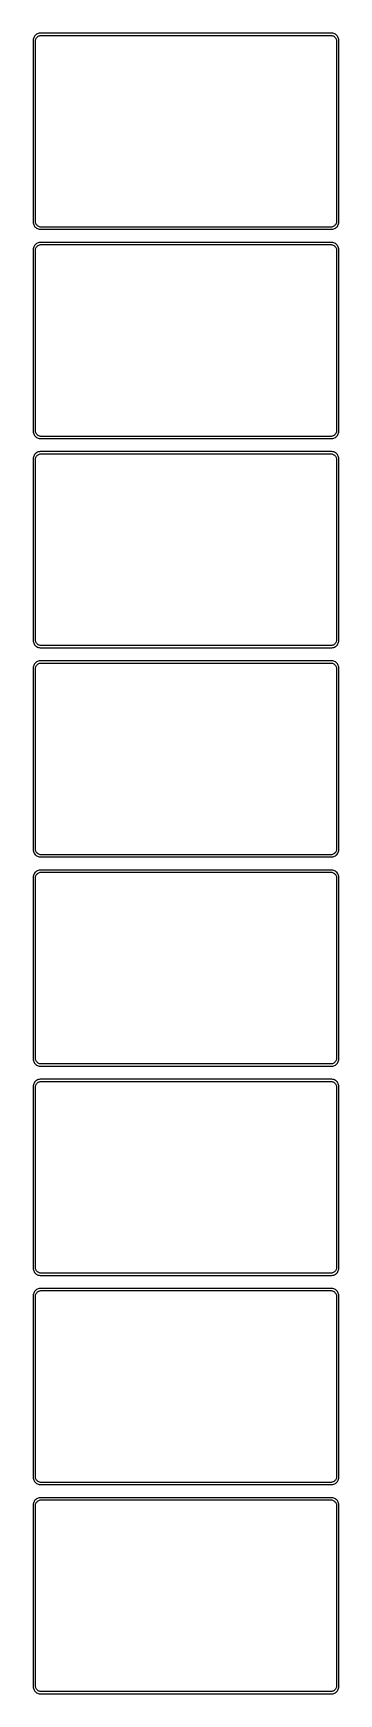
# Model space of a CAD drawing. Header units: metres. Extents: x -105 to 105, y 2093 to 4243.
# Drawn here: x -105 to 105, y 3101 to 4243 of the extents above; entities that cross this region are included whole.
import ezdxf

# ---------------------------------------------------------------- set-up
doc = ezdxf.new("R2010")
doc.units = ezdxf.units.M

msp = doc.modelspace()

# ---------------------------------------------------------------- linework, layer by layer
for p, q in [((-104.382, 4240.91), (-104.649, 4240.34)), ((-104.045, 4241.44), (-104.382, 4240.91)), ((-103.645, 4241.92), (-104.045, 4241.44)), ((-103.187, 4242.35), (-103.645, 4241.92)), ((-102.679, 4242.72), (-103.187, 4242.35)), ((-102.736, 4240.35), (-102.416, 4240.74)), ((-102.129, 4243.02), (-102.679, 4242.72)), ((-102.416, 4240.74), (-102.05, 4241.08)), ((-101.545, 4243.26), (-102.129, 4243.02)), ((-102.05, 4241.08), (-101.643, 4241.38)), ((-101.643, 4241.38), (-101.203, 4241.62)), ((-100.937, 4243.41), (-101.545, 4243.26)), ((-101.203, 4241.62), (-100.736, 4241.8)), ((-100.314, 4243.49), (-100.937, 4243.41)), ((-100.736, 4241.8), (-100.25, 4241.93)), ((100.314, 4243.49), (-100.314, 4243.49)), ((-100.25, 4241.93), (-99.7512, 4241.99)), ((-99.7512, 4241.99), (99.7512, 4241.99)), ((99.7512, 4241.99), (100.25, 4241.93)), ((100.25, 4241.93), (100.736, 4241.8)), ((100.937, 4243.41), (100.314, 4243.49)), ((100.736, 4241.8), (101.203, 4241.62)), ((101.545, 4243.26), (100.937, 4243.41)), ((101.203, 4241.62), (101.643, 4241.38)), ((102.129, 4243.02), (101.545, 4243.26)), ((101.643, 4241.38), (102.05, 4241.08)), ((102.05, 4241.08), (102.416, 4240.74)), ((102.679, 4242.72), (102.129, 4243.02)), ((102.416, 4240.74), (102.736, 4240.35)), ((103.187, 4242.35), (102.679, 4242.72)), ((103.645, 4241.92), (103.187, 4242.35)), ((104.045, 4241.44), (103.645, 4241.92)), ((104.382, 4240.91), (104.045, 4241.44)), ((104.649, 4240.34), (104.382, 4240.91)), ((-104.961, 4239.13), (-105, 4238.5)), ((-105, 4238.5), (-105, 4113.5)), ((-104.843, 4239.74), (-104.961, 4239.13)), ((-104.649, 4240.34), (-104.843, 4239.74)), ((-103.5, 4238), (-103.468, 4238.5)), ((-103.5, 4114), (-103.5, 4238)), ((-103.468, 4238.5), (-103.374, 4238.99)), ((-103.374, 4238.99), (-103.219, 4239.47)), ((-103.219, 4239.47), (-103.005, 4239.93)), ((-103.005, 4239.93), (-102.736, 4240.35)), ((102.736, 4240.35), (103.005, 4239.93)), ((103.005, 4239.93), (103.219, 4239.47)), ((103.219, 4239.47), (103.374, 4238.99)), ((103.374, 4238.99), (103.468, 4238.5)), ((103.468, 4238.5), (103.5, 4238)), ((103.5, 4238), (103.5, 4114)), ((104.843, 4239.74), (104.649, 4240.34)), ((104.961, 4239.13), (104.843, 4239.74)), ((105, 4238.5), (104.961, 4239.13)), ((105, 4113.5), (105, 4238.5)), ((-105, 4113.5), (-104.961, 4112.87)), ((-104.961, 4112.87), (-104.843, 4112.26)), ((-104.843, 4112.26), (-104.649, 4111.66)), ((-104.649, 4111.66), (-104.382, 4111.09)), ((-104.382, 4111.09), (-104.045, 4110.56)), ((-104.045, 4110.56), (-103.645, 4110.08)), ((-103.645, 4110.08), (-103.187, 4109.65)), ((-103.468, 4113.5), (-103.5, 4114)), ((-103.374, 4113.01), (-103.468, 4113.5)), ((-103.219, 4112.53), (-103.374, 4113.01)), ((-103.005, 4112.07), (-103.219, 4112.53)), ((-103.187, 4109.65), (-102.679, 4109.28)), ((-102.736, 4111.65), (-103.005, 4112.07)), ((-102.416, 4111.26), (-102.736, 4111.65)), ((-102.679, 4109.28), (-102.129, 4108.98)), ((-102.05, 4110.92), (-102.416, 4111.26)), ((-102.129, 4108.98), (-101.545, 4108.74)), ((-101.643, 4110.62), (-102.05, 4110.92)), ((-101.203, 4110.38), (-101.643, 4110.62)), ((-101.545, 4108.74), (-100.937, 4108.59)), ((-100.736, 4110.2), (-101.203, 4110.38)), ((-100.937, 4108.59), (-100.314, 4108.51)), ((-100.25, 4110.07), (-100.736, 4110.2)), ((-100.314, 4108.51), (100.314, 4108.51)), ((-99.7512, 4110.01), (-100.25, 4110.07)), ((99.7512, 4110.01), (-99.7512, 4110.01)), ((100.25, 4110.07), (99.7512, 4110.01)), ((100.736, 4110.2), (100.25, 4110.07)), ((100.314, 4108.51), (100.937, 4108.59)), ((101.203, 4110.38), (100.736, 4110.2)), ((100.937, 4108.59), (101.545, 4108.74)), ((101.643, 4110.62), (101.203, 4110.38)), ((101.545, 4108.74), (102.129, 4108.98)), ((102.05, 4110.92), (101.643, 4110.62)), ((102.416, 4111.26), (102.05, 4110.92)), ((102.129, 4108.98), (102.679, 4109.28)), ((102.736, 4111.65), (102.416, 4111.26)), ((102.679, 4109.28), (103.187, 4109.65)), ((103.005, 4112.07), (102.736, 4111.65)), ((103.219, 4112.53), (103.005, 4112.07)), ((103.187, 4109.65), (103.645, 4110.08)), ((103.374, 4113.01), (103.219, 4112.53)), ((103.468, 4113.5), (103.374, 4113.01)), ((103.5, 4114), (103.468, 4113.5)), ((103.645, 4110.08), (104.045, 4110.56)), ((104.045, 4110.56), (104.382, 4111.09)), ((104.382, 4111.09), (104.649, 4111.66)), ((104.649, 4111.66), (104.843, 4112.26)), ((104.843, 4112.26), (104.961, 4112.87)), ((104.961, 4112.87), (105, 4113.5)), ((-104.961, 4095.13), (-105, 4094.5)), ((-105, 4094.5), (-105, 3969.5)), ((-104.843, 4095.74), (-104.961, 4095.13)), ((-104.649, 4096.34), (-104.843, 4095.74)), ((-104.382, 4096.91), (-104.649, 4096.34)), ((-104.045, 4097.44), (-104.382, 4096.91)), ((-103.645, 4097.92), (-104.045, 4097.44)), ((-103.187, 4098.35), (-103.645, 4097.92)), ((-103.5, 4094), (-103.468, 4094.5)), ((-103.5, 3970), (-103.5, 4094)), ((-103.468, 4094.5), (-103.374, 4094.99)), ((-103.374, 4094.99), (-103.219, 4095.47)), ((-103.219, 4095.47), (-103.005, 4095.93)), ((-102.679, 4098.72), (-103.187, 4098.35)), ((-103.005, 4095.93), (-102.736, 4096.35)), ((-102.736, 4096.35), (-102.416, 4096.74)), ((-102.129, 4099.02), (-102.679, 4098.72)), ((-102.416, 4096.74), (-102.05, 4097.08)), ((-101.545, 4099.26), (-102.129, 4099.02)), ((-102.05, 4097.08), (-101.643, 4097.38)), ((-101.643, 4097.38), (-101.203, 4097.62)), ((-100.937, 4099.41), (-101.545, 4099.26)), ((-101.203, 4097.62), (-100.736, 4097.8)), ((-100.314, 4099.49), (-100.937, 4099.41)), ((-100.736, 4097.8), (-100.25, 4097.93)), ((100.314, 4099.49), (-100.314, 4099.49)), ((-100.25, 4097.93), (-99.7512, 4097.99)), ((-99.7512, 4097.99), (99.7512, 4097.99)), ((99.7512, 4097.99), (100.25, 4097.93)), ((100.25, 4097.93), (100.736, 4097.8)), ((100.937, 4099.41), (100.314, 4099.49)), ((100.736, 4097.8), (101.203, 4097.62)), ((101.545, 4099.26), (100.937, 4099.41)), ((101.203, 4097.62), (101.643, 4097.38)), ((102.129, 4099.02), (101.545, 4099.26)), ((101.643, 4097.38), (102.05, 4097.08)), ((102.05, 4097.08), (102.416, 4096.74)), ((102.679, 4098.72), (102.129, 4099.02)), ((102.416, 4096.74), (102.736, 4096.35)), ((103.187, 4098.35), (102.679, 4098.72)), ((102.736, 4096.35), (103.005, 4095.93)), ((103.005, 4095.93), (103.219, 4095.47)), ((103.645, 4097.92), (103.187, 4098.35)), ((103.219, 4095.47), (103.374, 4094.99)), ((103.374, 4094.99), (103.468, 4094.5)), ((103.468, 4094.5), (103.5, 4094)), ((103.5, 4094), (103.5, 3970)), ((104.045, 4097.44), (103.645, 4097.92)), ((104.382, 4096.91), (104.045, 4097.44)), ((104.649, 4096.34), (104.382, 4096.91)), ((104.843, 4095.74), (104.649, 4096.34)), ((104.961, 4095.13), (104.843, 4095.74)), ((105, 4094.5), (104.961, 4095.13)), ((105, 3969.5), (105, 4094.5)), ((-105, 3969.5), (-104.961, 3968.87)), ((-104.961, 3968.87), (-104.843, 3968.26)), ((-104.843, 3968.26), (-104.649, 3967.66)), ((-104.649, 3967.66), (-104.382, 3967.09)), ((-104.382, 3967.09), (-104.045, 3966.56)), ((-104.045, 3966.56), (-103.645, 3966.08)), ((-103.468, 3969.5), (-103.5, 3970)), ((-103.374, 3969.01), (-103.468, 3969.5)), ((-103.219, 3968.53), (-103.374, 3969.01)), ((-103.005, 3968.07), (-103.219, 3968.53)), ((-102.736, 3967.65), (-103.005, 3968.07)), ((-102.416, 3967.26), (-102.736, 3967.65)), ((-102.05, 3966.92), (-102.416, 3967.26)), ((-101.643, 3966.62), (-102.05, 3966.92)), ((-101.203, 3966.38), (-101.643, 3966.62)), ((-100.736, 3966.2), (-101.203, 3966.38)), ((-100.25, 3966.07), (-100.736, 3966.2)), ((100.736, 3966.2), (100.25, 3966.07)), ((101.203, 3966.38), (100.736, 3966.2)), ((101.643, 3966.62), (101.203, 3966.38)), ((102.05, 3966.92), (101.643, 3966.62)), ((102.416, 3967.26), (102.05, 3966.92)), ((102.736, 3967.65), (102.416, 3967.26)), ((103.005, 3968.07), (102.736, 3967.65)), ((103.219, 3968.53), (103.005, 3968.07)), ((103.374, 3969.01), (103.219, 3968.53)), ((103.468, 3969.5), (103.374, 3969.01)), ((103.5, 3970), (103.468, 3969.5)), ((103.645, 3966.08), (104.045, 3966.56)), ((104.045, 3966.56), (104.382, 3967.09)), ((104.382, 3967.09), (104.649, 3967.66)), ((104.649, 3967.66), (104.843, 3968.26)), ((104.843, 3968.26), (104.961, 3968.87)), ((104.961, 3968.87), (105, 3969.5)), ((-103.645, 3966.08), (-103.187, 3965.65)), ((-103.187, 3965.65), (-102.679, 3965.28)), ((-102.679, 3954.72), (-103.187, 3954.35)), ((-102.679, 3965.28), (-102.129, 3964.98)), ((-102.129, 3955.02), (-102.679, 3954.72)), ((-102.129, 3964.98), (-101.545, 3964.74)), ((-101.545, 3955.26), (-102.129, 3955.02)), ((-101.545, 3964.74), (-100.937, 3964.59)), ((-100.937, 3955.41), (-101.545, 3955.26)), ((-100.937, 3964.59), (-100.314, 3964.51)), ((-100.314, 3955.49), (-100.937, 3955.41)), ((-100.314, 3964.51), (100.314, 3964.51)), ((100.314, 3955.49), (-100.314, 3955.49)), ((-99.7512, 3966.01), (-100.25, 3966.07)), ((99.7512, 3966.01), (-99.7512, 3966.01)), ((100.25, 3966.07), (99.7512, 3966.01)), ((100.314, 3964.51), (100.937, 3964.59)), ((100.937, 3955.41), (100.314, 3955.49)), ((100.937, 3964.59), (101.545, 3964.74)), ((101.545, 3955.26), (100.937, 3955.41)), ((101.545, 3964.74), (102.129, 3964.98)), ((102.129, 3955.02), (101.545, 3955.26)), ((102.129, 3964.98), (102.679, 3965.28)), ((102.679, 3954.72), (102.129, 3955.02)), ((102.679, 3965.28), (103.187, 3965.65)), ((103.187, 3954.35), (102.679, 3954.72)), ((103.187, 3965.65), (103.645, 3966.08)), ((-104.961, 3951.13), (-105, 3950.5)), ((-105, 3950.5), (-105, 3825.5)), ((-104.843, 3951.74), (-104.961, 3951.13)), ((-104.649, 3952.34), (-104.843, 3951.74)), ((-104.382, 3952.91), (-104.649, 3952.34)), ((-104.045, 3953.44), (-104.382, 3952.91)), ((-103.645, 3953.92), (-104.045, 3953.44)), ((-103.187, 3954.35), (-103.645, 3953.92)), ((-103.5, 3950), (-103.468, 3950.5)), ((-103.5, 3826), (-103.5, 3950)), ((-103.468, 3950.5), (-103.374, 3950.99)), ((-103.374, 3950.99), (-103.219, 3951.47)), ((-103.219, 3951.47), (-103.005, 3951.93)), ((-103.005, 3951.93), (-102.736, 3952.35)), ((-102.736, 3952.35), (-102.416, 3952.74)), ((-102.416, 3952.74), (-102.05, 3953.08)), ((-102.05, 3953.08), (-101.643, 3953.38)), ((-101.643, 3953.38), (-101.203, 3953.62)), ((-101.203, 3953.62), (-100.736, 3953.8)), ((-100.736, 3953.8), (-100.25, 3953.93)), ((-100.25, 3953.93), (-99.7512, 3953.99)), ((-99.7512, 3953.99), (99.7512, 3953.99)), ((99.7512, 3953.99), (100.25, 3953.93)), ((100.25, 3953.93), (100.736, 3953.8)), ((100.736, 3953.8), (101.203, 3953.62)), ((101.203, 3953.62), (101.643, 3953.38)), ((101.643, 3953.38), (102.05, 3953.08)), ((102.05, 3953.08), (102.416, 3952.74)), ((102.416, 3952.74), (102.736, 3952.35)), ((102.736, 3952.35), (103.005, 3951.93)), ((103.005, 3951.93), (103.219, 3951.47)), ((103.645, 3953.92), (103.187, 3954.35)), ((103.219, 3951.47), (103.374, 3950.99)), ((103.374, 3950.99), (103.468, 3950.5)), ((103.468, 3950.5), (103.5, 3950)), ((103.5, 3950), (103.5, 3826)), ((104.045, 3953.44), (103.645, 3953.92)), ((104.382, 3952.91), (104.045, 3953.44)), ((104.649, 3952.34), (104.382, 3952.91)), ((104.843, 3951.74), (104.649, 3952.34)), ((104.961, 3951.13), (104.843, 3951.74)), ((105, 3950.5), (104.961, 3951.13)), ((105, 3825.5), (105, 3950.5)), ((-105, 3825.5), (-104.961, 3824.87)), ((-104.961, 3824.87), (-104.843, 3824.26)), ((-104.843, 3824.26), (-104.649, 3823.66)), ((-104.649, 3823.66), (-104.382, 3823.09)), ((-104.382, 3823.09), (-104.045, 3822.56)), ((-104.045, 3822.56), (-103.645, 3822.08)), ((-103.645, 3822.08), (-103.187, 3821.65)), ((-103.468, 3825.5), (-103.5, 3826)), ((-103.374, 3825.01), (-103.468, 3825.5)), ((-103.219, 3824.53), (-103.374, 3825.01)), ((-103.005, 3824.07), (-103.219, 3824.53)), ((-103.187, 3821.65), (-102.679, 3821.28)), ((-102.736, 3823.65), (-103.005, 3824.07)), ((-102.416, 3823.26), (-102.736, 3823.65)), ((-102.679, 3821.28), (-102.129, 3820.98)), ((-102.05, 3822.92), (-102.416, 3823.26)), ((-102.129, 3820.98), (-101.545, 3820.74)), ((-101.643, 3822.62), (-102.05, 3822.92)), ((-101.203, 3822.38), (-101.643, 3822.62)), ((-101.545, 3820.74), (-100.937, 3820.59)), ((-100.736, 3822.2), (-101.203, 3822.38)), ((-100.937, 3820.59), (-100.314, 3820.51)), ((-100.25, 3822.07), (-100.736, 3822.2)), ((-100.314, 3820.51), (100.314, 3820.51)), ((-99.7512, 3822.01), (-100.25, 3822.07)), ((99.7512, 3822.01), (-99.7512, 3822.01)), ((100.25, 3822.07), (99.7512, 3822.01)), ((100.736, 3822.2), (100.25, 3822.07)), ((100.314, 3820.51), (100.937, 3820.59)), ((101.203, 3822.38), (100.736, 3822.2)), ((100.937, 3820.59), (101.545, 3820.74)), ((101.643, 3822.62), (101.203, 3822.38)), ((101.545, 3820.74), (102.129, 3820.98)), ((102.05, 3822.92), (101.643, 3822.62)), ((102.416, 3823.26), (102.05, 3822.92)), ((102.129, 3820.98), (102.679, 3821.28)), ((102.736, 3823.65), (102.416, 3823.26)), ((102.679, 3821.28), (103.187, 3821.65)), ((103.005, 3824.07), (102.736, 3823.65)), ((103.219, 3824.53), (103.005, 3824.07)), ((103.187, 3821.65), (103.645, 3822.08)), ((103.374, 3825.01), (103.219, 3824.53)), ((103.468, 3825.5), (103.374, 3825.01)), ((103.5, 3826), (103.468, 3825.5)), ((103.645, 3822.08), (104.045, 3822.56)), ((104.045, 3822.56), (104.382, 3823.09)), ((104.382, 3823.09), (104.649, 3823.66)), ((104.649, 3823.66), (104.843, 3824.26)), ((104.843, 3824.26), (104.961, 3824.87)), ((104.961, 3824.87), (105, 3825.5)), ((-104.961, 3807.13), (-105, 3806.5)), ((-105, 3806.5), (-105, 3681.5)), ((-104.843, 3807.74), (-104.961, 3807.13)), ((-104.649, 3808.34), (-104.843, 3807.74)), ((-104.382, 3808.91), (-104.649, 3808.34)), ((-104.045, 3809.44), (-104.382, 3808.91)), ((-103.645, 3809.92), (-104.045, 3809.44)), ((-103.187, 3810.35), (-103.645, 3809.92)), ((-103.5, 3806), (-103.468, 3806.5)), ((-103.468, 3806.5), (-103.374, 3806.99)), ((-103.374, 3806.99), (-103.219, 3807.47)), ((-103.219, 3807.47), (-103.005, 3807.93)), ((-102.679, 3810.72), (-103.187, 3810.35)), ((-103.005, 3807.93), (-102.736, 3808.35)), ((-102.736, 3808.35), (-102.416, 3808.74)), ((-102.129, 3811.02), (-102.679, 3810.72)), ((-102.416, 3808.74), (-102.05, 3809.08)), ((-101.545, 3811.26), (-102.129, 3811.02)), ((-102.05, 3809.08), (-101.643, 3809.38)), ((-101.643, 3809.38), (-101.203, 3809.62)), ((-100.937, 3811.41), (-101.545, 3811.26)), ((-101.203, 3809.62), (-100.736, 3809.8)), ((-100.314, 3811.49), (-100.937, 3811.41)), ((-100.736, 3809.8), (-100.25, 3809.93)), ((100.314, 3811.49), (-100.314, 3811.49)), ((-100.25, 3809.93), (-99.7512, 3809.99)), ((-99.7512, 3809.99), (99.7512, 3809.99)), ((99.7512, 3809.99), (100.25, 3809.93)), ((100.25, 3809.93), (100.736, 3809.8)), ((100.937, 3811.41), (100.314, 3811.49)), ((100.736, 3809.8), (101.203, 3809.62)), ((101.545, 3811.26), (100.937, 3811.41)), ((101.203, 3809.62), (101.643, 3809.38)), ((102.129, 3811.02), (101.545, 3811.26)), ((101.643, 3809.38), (102.05, 3809.08)), ((102.05, 3809.08), (102.416, 3808.74)), ((102.679, 3810.72), (102.129, 3811.02)), ((102.416, 3808.74), (102.736, 3808.35)), ((103.187, 3810.35), (102.679, 3810.72)), ((102.736, 3808.35), (103.005, 3807.93)), ((103.005, 3807.93), (103.219, 3807.47)), ((103.645, 3809.92), (103.187, 3810.35)), ((103.219, 3807.47), (103.374, 3806.99)), ((103.374, 3806.99), (103.468, 3806.5)), ((103.468, 3806.5), (103.5, 3806)), ((104.045, 3809.44), (103.645, 3809.92)), ((104.382, 3808.91), (104.045, 3809.44)), ((104.649, 3808.34), (104.382, 3808.91)), ((104.843, 3807.74), (104.649, 3808.34)), ((104.961, 3807.13), (104.843, 3807.74)), ((105, 3806.5), (104.961, 3807.13)), ((105, 3681.5), (105, 3806.5)), ((-103.5, 3682), (-103.5, 3806)), ((103.5, 3806), (103.5, 3682)), ((-105, 3681.5), (-104.961, 3680.87)), ((-104.961, 3680.87), (-104.843, 3680.26)), ((-103.468, 3681.5), (-103.5, 3682)), ((-103.374, 3681.01), (-103.468, 3681.5)), ((-103.219, 3680.53), (-103.374, 3681.01)), ((-103.005, 3680.07), (-103.219, 3680.53)), ((103.219, 3680.53), (103.005, 3680.07)), ((103.374, 3681.01), (103.219, 3680.53)), ((103.468, 3681.5), (103.374, 3681.01)), ((103.5, 3682), (103.468, 3681.5)), ((104.843, 3680.26), (104.961, 3680.87)), ((104.961, 3680.87), (105, 3681.5)), ((-104.843, 3680.26), (-104.649, 3679.66)), ((-104.649, 3679.66), (-104.382, 3679.09)), ((-104.382, 3679.09), (-104.045, 3678.56)), ((-104.045, 3678.56), (-103.645, 3678.08)), ((-103.645, 3678.08), (-103.187, 3677.65)), ((-103.187, 3677.65), (-102.679, 3677.28)), ((-102.736, 3679.65), (-103.005, 3680.07)), ((-102.416, 3679.26), (-102.736, 3679.65)), ((-102.679, 3677.28), (-102.129, 3676.98)), ((-102.05, 3678.92), (-102.416, 3679.26)), ((-102.129, 3676.98), (-101.545, 3676.74)), ((-101.643, 3678.62), (-102.05, 3678.92)), ((-101.203, 3678.38), (-101.643, 3678.62)), ((-101.545, 3676.74), (-100.937, 3676.59)), ((-100.736, 3678.2), (-101.203, 3678.38)), ((-100.937, 3676.59), (-100.314, 3676.51)), ((-100.25, 3678.07), (-100.736, 3678.2)), ((-100.314, 3676.51), (100.314, 3676.51)), ((-99.7512, 3678.01), (-100.25, 3678.07)), ((99.7512, 3678.01), (-99.7512, 3678.01)), ((100.25, 3678.07), (99.7512, 3678.01)), ((100.736, 3678.2), (100.25, 3678.07)), ((100.314, 3676.51), (100.937, 3676.59)), ((101.203, 3678.38), (100.736, 3678.2)), ((100.937, 3676.59), (101.545, 3676.74)), ((101.643, 3678.62), (101.203, 3678.38)), ((101.545, 3676.74), (102.129, 3676.98)), ((102.05, 3678.92), (101.643, 3678.62)), ((102.416, 3679.26), (102.05, 3678.92)), ((102.129, 3676.98), (102.679, 3677.28)), ((102.736, 3679.65), (102.416, 3679.26)), ((102.679, 3677.28), (103.187, 3677.65)), ((103.005, 3680.07), (102.736, 3679.65)), ((103.187, 3677.65), (103.645, 3678.08)), ((103.645, 3678.08), (104.045, 3678.56)), ((104.045, 3678.56), (104.382, 3679.09)), ((104.382, 3679.09), (104.649, 3679.66)), ((104.649, 3679.66), (104.843, 3680.26)), ((-104.961, 3663.13), (-105, 3662.5)), ((-105, 3662.5), (-105, 3537.5)), ((-104.843, 3663.74), (-104.961, 3663.13)), ((-104.649, 3664.34), (-104.843, 3663.74)), ((-104.382, 3664.91), (-104.649, 3664.34)), ((-104.045, 3665.44), (-104.382, 3664.91)), ((-103.645, 3665.92), (-104.045, 3665.44)), ((-103.187, 3666.35), (-103.645, 3665.92)), ((-103.5, 3662), (-103.468, 3662.5)), ((-103.5, 3538), (-103.5, 3662)), ((-103.468, 3662.5), (-103.374, 3662.99)), ((-103.374, 3662.99), (-103.219, 3663.47)), ((-103.219, 3663.47), (-103.005, 3663.93)), ((-102.679, 3666.72), (-103.187, 3666.35)), ((-103.005, 3663.93), (-102.736, 3664.35)), ((-102.736, 3664.35), (-102.416, 3664.74)), ((-102.129, 3667.02), (-102.679, 3666.72)), ((-102.416, 3664.74), (-102.05, 3665.08)), ((-101.545, 3667.26), (-102.129, 3667.02)), ((-102.05, 3665.08), (-101.643, 3665.38)), ((-101.643, 3665.38), (-101.203, 3665.62)), ((-100.937, 3667.41), (-101.545, 3667.26)), ((-101.203, 3665.62), (-100.736, 3665.8)), ((-100.314, 3667.49), (-100.937, 3667.41)), ((-100.736, 3665.8), (-100.25, 3665.93)), ((100.314, 3667.49), (-100.314, 3667.49)), ((-100.25, 3665.93), (-99.7512, 3665.99)), ((-99.7512, 3665.99), (99.7512, 3665.99)), ((99.7512, 3665.99), (100.25, 3665.93)), ((100.25, 3665.93), (100.736, 3665.8)), ((100.937, 3667.41), (100.314, 3667.49)), ((100.736, 3665.8), (101.203, 3665.62)), ((101.545, 3667.26), (100.937, 3667.41)), ((101.203, 3665.62), (101.643, 3665.38)), ((102.129, 3667.02), (101.545, 3667.26)), ((101.643, 3665.38), (102.05, 3665.08)), ((102.05, 3665.08), (102.416, 3664.74)), ((102.679, 3666.72), (102.129, 3667.02)), ((102.416, 3664.74), (102.736, 3664.35)), ((103.187, 3666.35), (102.679, 3666.72)), ((102.736, 3664.35), (103.005, 3663.93)), ((103.005, 3663.93), (103.219, 3663.47)), ((103.645, 3665.92), (103.187, 3666.35)), ((103.219, 3663.47), (103.374, 3662.99)), ((103.374, 3662.99), (103.468, 3662.5)), ((103.468, 3662.5), (103.5, 3662)), ((103.5, 3662), (103.5, 3538)), ((104.045, 3665.44), (103.645, 3665.92)), ((104.382, 3664.91), (104.045, 3665.44)), ((104.649, 3664.34), (104.382, 3664.91)), ((104.843, 3663.74), (104.649, 3664.34)), ((104.961, 3663.13), (104.843, 3663.74)), ((105, 3662.5), (104.961, 3663.13)), ((105, 3537.5), (105, 3662.5)), ((-105, 3537.5), (-104.961, 3536.87)), ((-104.961, 3536.87), (-104.843, 3536.26)), ((-104.843, 3536.26), (-104.649, 3535.66)), ((-104.649, 3535.66), (-104.382, 3535.09)), ((-104.382, 3535.09), (-104.045, 3534.56)), ((-104.045, 3534.56), (-103.645, 3534.08)), ((-103.645, 3534.08), (-103.187, 3533.65)), ((-103.468, 3537.5), (-103.5, 3538)), ((-103.374, 3537.01), (-103.468, 3537.5)), ((-103.219, 3536.53), (-103.374, 3537.01)), ((-103.005, 3536.07), (-103.219, 3536.53)), ((-103.187, 3533.65), (-102.679, 3533.28)), ((-102.736, 3535.65), (-103.005, 3536.07)), ((-102.416, 3535.26), (-102.736, 3535.65)), ((-102.679, 3533.28), (-102.129, 3532.98)), ((-102.05, 3534.92), (-102.416, 3535.26)), ((-102.129, 3532.98), (-101.545, 3532.74)), ((-101.643, 3534.62), (-102.05, 3534.92)), ((-101.203, 3534.38), (-101.643, 3534.62)), ((-101.545, 3532.74), (-100.937, 3532.59)), ((-100.736, 3534.2), (-101.203, 3534.38)), ((-100.937, 3532.59), (-100.314, 3532.51)), ((-100.25, 3534.07), (-100.736, 3534.2)), ((-100.314, 3532.51), (100.314, 3532.51)), ((-99.7512, 3534.01), (-100.25, 3534.07)), ((99.7512, 3534.01), (-99.7512, 3534.01)), ((100.25, 3534.07), (99.7512, 3534.01)), ((100.736, 3534.2), (100.25, 3534.07)), ((100.314, 3532.51), (100.937, 3532.59)), ((101.203, 3534.38), (100.736, 3534.2)), ((100.937, 3532.59), (101.545, 3532.74)), ((101.643, 3534.62), (101.203, 3534.38)), ((101.545, 3532.74), (102.129, 3532.98)), ((102.05, 3534.92), (101.643, 3534.62)), ((102.416, 3535.26), (102.05, 3534.92)), ((102.129, 3532.98), (102.679, 3533.28)), ((102.736, 3535.65), (102.416, 3535.26)), ((102.679, 3533.28), (103.187, 3533.65)), ((103.005, 3536.07), (102.736, 3535.65)), ((103.219, 3536.53), (103.005, 3536.07)), ((103.187, 3533.65), (103.645, 3534.08)), ((103.374, 3537.01), (103.219, 3536.53)), ((103.468, 3537.5), (103.374, 3537.01)), ((103.5, 3538), (103.468, 3537.5)), ((103.645, 3534.08), (104.045, 3534.56)), ((104.045, 3534.56), (104.382, 3535.09)), ((104.382, 3535.09), (104.649, 3535.66)), ((104.649, 3535.66), (104.843, 3536.26)), ((104.843, 3536.26), (104.961, 3536.87)), ((104.961, 3536.87), (105, 3537.5)), ((-104.382, 3520.91), (-104.649, 3520.34)), ((-104.045, 3521.44), (-104.382, 3520.91)), ((-103.645, 3521.92), (-104.045, 3521.44)), ((-103.187, 3522.35), (-103.645, 3521.92)), ((-102.679, 3522.72), (-103.187, 3522.35)), ((-102.736, 3520.35), (-102.416, 3520.74)), ((-102.129, 3523.02), (-102.679, 3522.72)), ((-102.416, 3520.74), (-102.05, 3521.08)), ((-101.545, 3523.26), (-102.129, 3523.02)), ((-102.05, 3521.08), (-101.643, 3521.38)), ((-101.643, 3521.38), (-101.203, 3521.62)), ((-100.937, 3523.41), (-101.545, 3523.26)), ((-101.203, 3521.62), (-100.736, 3521.8)), ((-100.314, 3523.49), (-100.937, 3523.41)), ((-100.736, 3521.8), (-100.25, 3521.93)), ((100.314, 3523.49), (-100.314, 3523.49)), ((-100.25, 3521.93), (-99.7512, 3521.99)), ((-99.7512, 3521.99), (99.7512, 3521.99)), ((99.7512, 3521.99), (100.25, 3521.93)), ((100.25, 3521.93), (100.736, 3521.8)), ((100.937, 3523.41), (100.314, 3523.49)), ((100.736, 3521.8), (101.203, 3521.62)), ((101.545, 3523.26), (100.937, 3523.41)), ((101.203, 3521.62), (101.643, 3521.38)), ((102.129, 3523.02), (101.545, 3523.26)), ((101.643, 3521.38), (102.05, 3521.08)), ((102.05, 3521.08), (102.416, 3520.74)), ((102.679, 3522.72), (102.129, 3523.02)), ((102.416, 3520.74), (102.736, 3520.35)), ((103.187, 3522.35), (102.679, 3522.72)), ((103.645, 3521.92), (103.187, 3522.35)), ((104.045, 3521.44), (103.645, 3521.92)), ((104.382, 3520.91), (104.045, 3521.44)), ((104.649, 3520.34), (104.382, 3520.91)), ((-104.961, 3519.13), (-105, 3518.5)), ((-105, 3518.5), (-105, 3393.5)), ((-104.843, 3519.74), (-104.961, 3519.13)), ((-104.649, 3520.34), (-104.843, 3519.74)), ((-103.5, 3518), (-103.468, 3518.5)), ((-103.5, 3394), (-103.5, 3518)), ((-103.468, 3518.5), (-103.374, 3518.99)), ((-103.374, 3518.99), (-103.219, 3519.47)), ((-103.219, 3519.47), (-103.005, 3519.93)), ((-103.005, 3519.93), (-102.736, 3520.35)), ((102.736, 3520.35), (103.005, 3519.93)), ((103.005, 3519.93), (103.219, 3519.47)), ((103.219, 3519.47), (103.374, 3518.99)), ((103.374, 3518.99), (103.468, 3518.5)), ((103.468, 3518.5), (103.5, 3518)), ((103.5, 3518), (103.5, 3394)), ((104.843, 3519.74), (104.649, 3520.34)), ((104.961, 3519.13), (104.843, 3519.74)), ((105, 3518.5), (104.961, 3519.13)), ((105, 3393.5), (105, 3518.5)), ((-105, 3393.5), (-104.961, 3392.87)), ((-104.961, 3392.87), (-104.843, 3392.26)), ((-104.843, 3392.26), (-104.649, 3391.66)), ((-104.649, 3391.66), (-104.382, 3391.09)), ((-104.382, 3391.09), (-104.045, 3390.56)), ((-104.045, 3390.56), (-103.645, 3390.08)), ((-103.645, 3390.08), (-103.187, 3389.65)), ((-103.468, 3393.5), (-103.5, 3394)), ((-103.374, 3393.01), (-103.468, 3393.5)), ((-103.219, 3392.53), (-103.374, 3393.01)), ((-103.005, 3392.07), (-103.219, 3392.53)), ((-103.187, 3389.65), (-102.679, 3389.28)), ((-102.736, 3391.65), (-103.005, 3392.07)), ((-102.416, 3391.26), (-102.736, 3391.65)), ((-102.679, 3389.28), (-102.129, 3388.98)), ((-102.05, 3390.92), (-102.416, 3391.26)), ((-102.129, 3388.98), (-101.545, 3388.74)), ((-101.643, 3390.62), (-102.05, 3390.92)), ((-101.203, 3390.38), (-101.643, 3390.62)), ((-101.545, 3388.74), (-100.937, 3388.59)), ((-100.736, 3390.2), (-101.203, 3390.38)), ((-100.937, 3388.59), (-100.314, 3388.51)), ((-100.25, 3390.07), (-100.736, 3390.2)), ((-100.314, 3388.51), (100.314, 3388.51)), ((-99.7512, 3390.01), (-100.25, 3390.07)), ((99.7512, 3390.01), (-99.7512, 3390.01)), ((100.25, 3390.07), (99.7512, 3390.01)), ((100.736, 3390.2), (100.25, 3390.07)), ((100.314, 3388.51), (100.937, 3388.59)), ((101.203, 3390.38), (100.736, 3390.2)), ((100.937, 3388.59), (101.545, 3388.74)), ((101.643, 3390.62), (101.203, 3390.38)), ((101.545, 3388.74), (102.129, 3388.98)), ((102.05, 3390.92), (101.643, 3390.62)), ((102.416, 3391.26), (102.05, 3390.92)), ((102.129, 3388.98), (102.679, 3389.28)), ((102.736, 3391.65), (102.416, 3391.26)), ((102.679, 3389.28), (103.187, 3389.65)), ((103.005, 3392.07), (102.736, 3391.65)), ((103.219, 3392.53), (103.005, 3392.07)), ((103.187, 3389.65), (103.645, 3390.08)), ((103.374, 3393.01), (103.219, 3392.53)), ((103.468, 3393.5), (103.374, 3393.01)), ((103.5, 3394), (103.468, 3393.5)), ((103.645, 3390.08), (104.045, 3390.56)), ((104.045, 3390.56), (104.382, 3391.09)), ((104.382, 3391.09), (104.649, 3391.66)), ((104.649, 3391.66), (104.843, 3392.26)), ((104.843, 3392.26), (104.961, 3392.87)), ((104.961, 3392.87), (105, 3393.5)), ((-104.961, 3375.13), (-105, 3374.5)), ((-105, 3374.5), (-105, 3249.5)), ((-104.843, 3375.74), (-104.961, 3375.13)), ((-104.649, 3376.34), (-104.843, 3375.74)), ((-104.382, 3376.91), (-104.649, 3376.34)), ((-104.045, 3377.44), (-104.382, 3376.91)), ((-103.645, 3377.92), (-104.045, 3377.44)), ((-103.187, 3378.35), (-103.645, 3377.92)), ((-103.5, 3374), (-103.468, 3374.5)), ((-103.5, 3250), (-103.5, 3374)), ((-103.468, 3374.5), (-103.374, 3374.99)), ((-103.374, 3374.99), (-103.219, 3375.47)), ((-103.219, 3375.47), (-103.005, 3375.93)), ((-102.679, 3378.72), (-103.187, 3378.35)), ((-103.005, 3375.93), (-102.736, 3376.35)), ((-102.736, 3376.35), (-102.416, 3376.74)), ((-102.129, 3379.02), (-102.679, 3378.72)), ((-102.416, 3376.74), (-102.05, 3377.08)), ((-101.545, 3379.26), (-102.129, 3379.02)), ((-102.05, 3377.08), (-101.643, 3377.38)), ((-101.643, 3377.38), (-101.203, 3377.62)), ((-100.937, 3379.41), (-101.545, 3379.26)), ((-101.203, 3377.62), (-100.736, 3377.8)), ((-100.314, 3379.49), (-100.937, 3379.41)), ((-100.736, 3377.8), (-100.25, 3377.93)), ((100.314, 3379.49), (-100.314, 3379.49)), ((-100.25, 3377.93), (-99.7512, 3377.99)), ((-99.7512, 3377.99), (99.7512, 3377.99)), ((99.7512, 3377.99), (100.25, 3377.93)), ((100.25, 3377.93), (100.736, 3377.8)), ((100.937, 3379.41), (100.314, 3379.49)), ((100.736, 3377.8), (101.203, 3377.62)), ((101.545, 3379.26), (100.937, 3379.41)), ((101.203, 3377.62), (101.643, 3377.38)), ((102.129, 3379.02), (101.545, 3379.26)), ((101.643, 3377.38), (102.05, 3377.08)), ((102.05, 3377.08), (102.416, 3376.74)), ((102.679, 3378.72), (102.129, 3379.02)), ((102.416, 3376.74), (102.736, 3376.35)), ((103.187, 3378.35), (102.679, 3378.72)), ((102.736, 3376.35), (103.005, 3375.93)), ((103.005, 3375.93), (103.219, 3375.47)), ((103.645, 3377.92), (103.187, 3378.35)), ((103.219, 3375.47), (103.374, 3374.99)), ((103.374, 3374.99), (103.468, 3374.5)), ((103.468, 3374.5), (103.5, 3374)), ((103.5, 3374), (103.5, 3250)), ((104.045, 3377.44), (103.645, 3377.92)), ((104.382, 3376.91), (104.045, 3377.44)), ((104.649, 3376.34), (104.382, 3376.91)), ((104.843, 3375.74), (104.649, 3376.34)), ((104.961, 3375.13), (104.843, 3375.74)), ((105, 3374.5), (104.961, 3375.13)), ((105, 3249.5), (105, 3374.5)), ((-105, 3249.5), (-104.961, 3248.87)), ((-104.961, 3248.87), (-104.843, 3248.26)), ((-104.843, 3248.26), (-104.649, 3247.66)), ((-104.649, 3247.66), (-104.382, 3247.09)), ((-104.382, 3247.09), (-104.045, 3246.56)), ((-104.045, 3246.56), (-103.645, 3246.08)), ((-103.645, 3246.08), (-103.187, 3245.65)), ((-103.468, 3249.5), (-103.5, 3250)), ((-103.374, 3249.01), (-103.468, 3249.5)), ((-103.219, 3248.53), (-103.374, 3249.01)), ((-103.005, 3248.07), (-103.219, 3248.53)), ((-102.736, 3247.65), (-103.005, 3248.07)), ((-102.416, 3247.26), (-102.736, 3247.65)), ((-102.05, 3246.92), (-102.416, 3247.26)), ((-101.643, 3246.62), (-102.05, 3246.92)), ((-101.203, 3246.38), (-101.643, 3246.62)), ((-100.736, 3246.2), (-101.203, 3246.38)), ((-100.25, 3246.07), (-100.736, 3246.2)), ((-99.7512, 3246.01), (-100.25, 3246.07)), ((100.25, 3246.07), (99.7512, 3246.01)), ((100.736, 3246.2), (100.25, 3246.07)), ((101.203, 3246.38), (100.736, 3246.2)), ((101.643, 3246.62), (101.203, 3246.38)), ((102.05, 3246.92), (101.643, 3246.62)), ((102.416, 3247.26), (102.05, 3246.92)), ((102.736, 3247.65), (102.416, 3247.26)), ((103.005, 3248.07), (102.736, 3247.65)), ((103.219, 3248.53), (103.005, 3248.07)), ((103.187, 3245.65), (103.645, 3246.08)), ((103.374, 3249.01), (103.219, 3248.53)), ((103.468, 3249.5), (103.374, 3249.01)), ((103.5, 3250), (103.468, 3249.5)), ((103.645, 3246.08), (104.045, 3246.56)), ((104.045, 3246.56), (104.382, 3247.09)), ((104.382, 3247.09), (104.649, 3247.66)), ((104.649, 3247.66), (104.843, 3248.26)), ((104.843, 3248.26), (104.961, 3248.87)), ((104.961, 3248.87), (105, 3249.5)), ((-103.187, 3245.65), (-102.679, 3245.28)), ((-102.679, 3234.72), (-103.187, 3234.35)), ((-102.679, 3245.28), (-102.129, 3244.98)), ((-102.129, 3235.02), (-102.679, 3234.72)), ((-102.129, 3244.98), (-101.545, 3244.74)), ((-101.545, 3235.26), (-102.129, 3235.02)), ((-101.545, 3244.74), (-100.937, 3244.59)), ((-100.937, 3235.41), (-101.545, 3235.26)), ((-100.937, 3244.59), (-100.314, 3244.51)), ((-100.314, 3235.49), (-100.937, 3235.41)), ((-100.314, 3244.51), (100.314, 3244.51)), ((100.314, 3235.49), (-100.314, 3235.49)), ((99.7512, 3246.01), (-99.7512, 3246.01)), ((100.314, 3244.51), (100.937, 3244.59)), ((100.937, 3235.41), (100.314, 3235.49)), ((100.937, 3244.59), (101.545, 3244.74)), ((101.545, 3235.26), (100.937, 3235.41)), ((101.545, 3244.74), (102.129, 3244.98)), ((102.129, 3235.02), (101.545, 3235.26)), ((102.129, 3244.98), (102.679, 3245.28)), ((102.679, 3234.72), (102.129, 3235.02)), ((102.679, 3245.28), (103.187, 3245.65)), ((103.187, 3234.35), (102.679, 3234.72)), ((-104.961, 3231.13), (-105, 3230.5)), ((-105, 3230.5), (-105, 3105.5)), ((-104.843, 3231.74), (-104.961, 3231.13)), ((-104.649, 3232.34), (-104.843, 3231.74)), ((-104.382, 3232.91), (-104.649, 3232.34)), ((-104.045, 3233.44), (-104.382, 3232.91)), ((-103.645, 3233.92), (-104.045, 3233.44)), ((-103.187, 3234.35), (-103.645, 3233.92)), ((-103.5, 3230), (-103.468, 3230.5)), ((-103.5, 3106), (-103.5, 3230)), ((-103.468, 3230.5), (-103.374, 3230.99)), ((-103.374, 3230.99), (-103.219, 3231.47)), ((-103.219, 3231.47), (-103.005, 3231.93)), ((-103.005, 3231.93), (-102.736, 3232.35)), ((-102.736, 3232.35), (-102.416, 3232.74)), ((-102.416, 3232.74), (-102.05, 3233.08)), ((-102.05, 3233.08), (-101.643, 3233.38)), ((-101.643, 3233.38), (-101.203, 3233.62)), ((-101.203, 3233.62), (-100.736, 3233.8)), ((-100.736, 3233.8), (-100.25, 3233.93)), ((-100.25, 3233.93), (-99.7512, 3233.99)), ((-99.7512, 3233.99), (99.7512, 3233.99)), ((99.7512, 3233.99), (100.25, 3233.93)), ((100.25, 3233.93), (100.736, 3233.8)), ((100.736, 3233.8), (101.203, 3233.62)), ((101.203, 3233.62), (101.643, 3233.38)), ((101.643, 3233.38), (102.05, 3233.08)), ((102.05, 3233.08), (102.416, 3232.74)), ((102.416, 3232.74), (102.736, 3232.35)), ((102.736, 3232.35), (103.005, 3231.93)), ((103.005, 3231.93), (103.219, 3231.47)), ((103.645, 3233.92), (103.187, 3234.35)), ((103.219, 3231.47), (103.374, 3230.99)), ((103.374, 3230.99), (103.468, 3230.5)), ((103.468, 3230.5), (103.5, 3230)), ((103.5, 3230), (103.5, 3106)), ((104.045, 3233.44), (103.645, 3233.92)), ((104.382, 3232.91), (104.045, 3233.44)), ((104.649, 3232.34), (104.382, 3232.91)), ((104.843, 3231.74), (104.649, 3232.34)), ((104.961, 3231.13), (104.843, 3231.74)), ((105, 3230.5), (104.961, 3231.13)), ((105, 3105.5), (105, 3230.5)), ((-105, 3105.5), (-104.961, 3104.87)), ((-104.961, 3104.87), (-104.843, 3104.26)), ((-104.843, 3104.26), (-104.649, 3103.66)), ((-104.649, 3103.66), (-104.382, 3103.09)), ((-104.382, 3103.09), (-104.045, 3102.56)), ((-104.045, 3102.56), (-103.645, 3102.08)), ((-103.645, 3102.08), (-103.187, 3101.65)), ((-103.468, 3105.5), (-103.5, 3106)), ((-103.374, 3105.01), (-103.468, 3105.5)), ((-103.219, 3104.53), (-103.374, 3105.01)), ((-103.005, 3104.07), (-103.219, 3104.53)), ((-103.187, 3101.65), (-102.679, 3101.28)), ((-102.736, 3103.65), (-103.005, 3104.07)), ((-102.416, 3103.26), (-102.736, 3103.65)), ((-102.679, 3101.28), (-102.129, 3100.98)), ((-102.05, 3102.92), (-102.416, 3103.26)), ((-102.129, 3100.98), (-101.545, 3100.74)), ((-101.643, 3102.62), (-102.05, 3102.92)), ((-101.203, 3102.38), (-101.643, 3102.62)), ((-101.545, 3100.74), (-100.937, 3100.59)), ((-100.736, 3102.2), (-101.203, 3102.38)), ((-100.937, 3100.59), (-100.314, 3100.51)), ((-100.25, 3102.07), (-100.736, 3102.2)), ((-100.314, 3100.51), (100.314, 3100.51)), ((-99.7512, 3102.01), (-100.25, 3102.07)), ((99.7512, 3102.01), (-99.7512, 3102.01)), ((100.25, 3102.07), (99.7512, 3102.01)), ((100.736, 3102.2), (100.25, 3102.07)), ((100.314, 3100.51), (100.937, 3100.59)), ((101.203, 3102.38), (100.736, 3102.2)), ((100.937, 3100.59), (101.545, 3100.74)), ((101.643, 3102.62), (101.203, 3102.38)), ((101.545, 3100.74), (102.129, 3100.98)), ((102.05, 3102.92), (101.643, 3102.62)), ((102.416, 3103.26), (102.05, 3102.92)), ((102.129, 3100.98), (102.679, 3101.28)), ((102.736, 3103.65), (102.416, 3103.26)), ((102.679, 3101.28), (103.187, 3101.65)), ((103.005, 3104.07), (102.736, 3103.65)), ((103.219, 3104.53), (103.005, 3104.07)), ((103.187, 3101.65), (103.645, 3102.08)), ((103.374, 3105.01), (103.219, 3104.53)), ((103.468, 3105.5), (103.374, 3105.01)), ((103.5, 3106), (103.468, 3105.5)), ((103.645, 3102.08), (104.045, 3102.56)), ((104.045, 3102.56), (104.382, 3103.09)), ((104.382, 3103.09), (104.649, 3103.66)), ((104.649, 3103.66), (104.843, 3104.26)), ((104.843, 3104.26), (104.961, 3104.87)), ((104.961, 3104.87), (105, 3105.5))]:
    msp.add_line(p, q)

doc.saveas('drawing.dxf')
